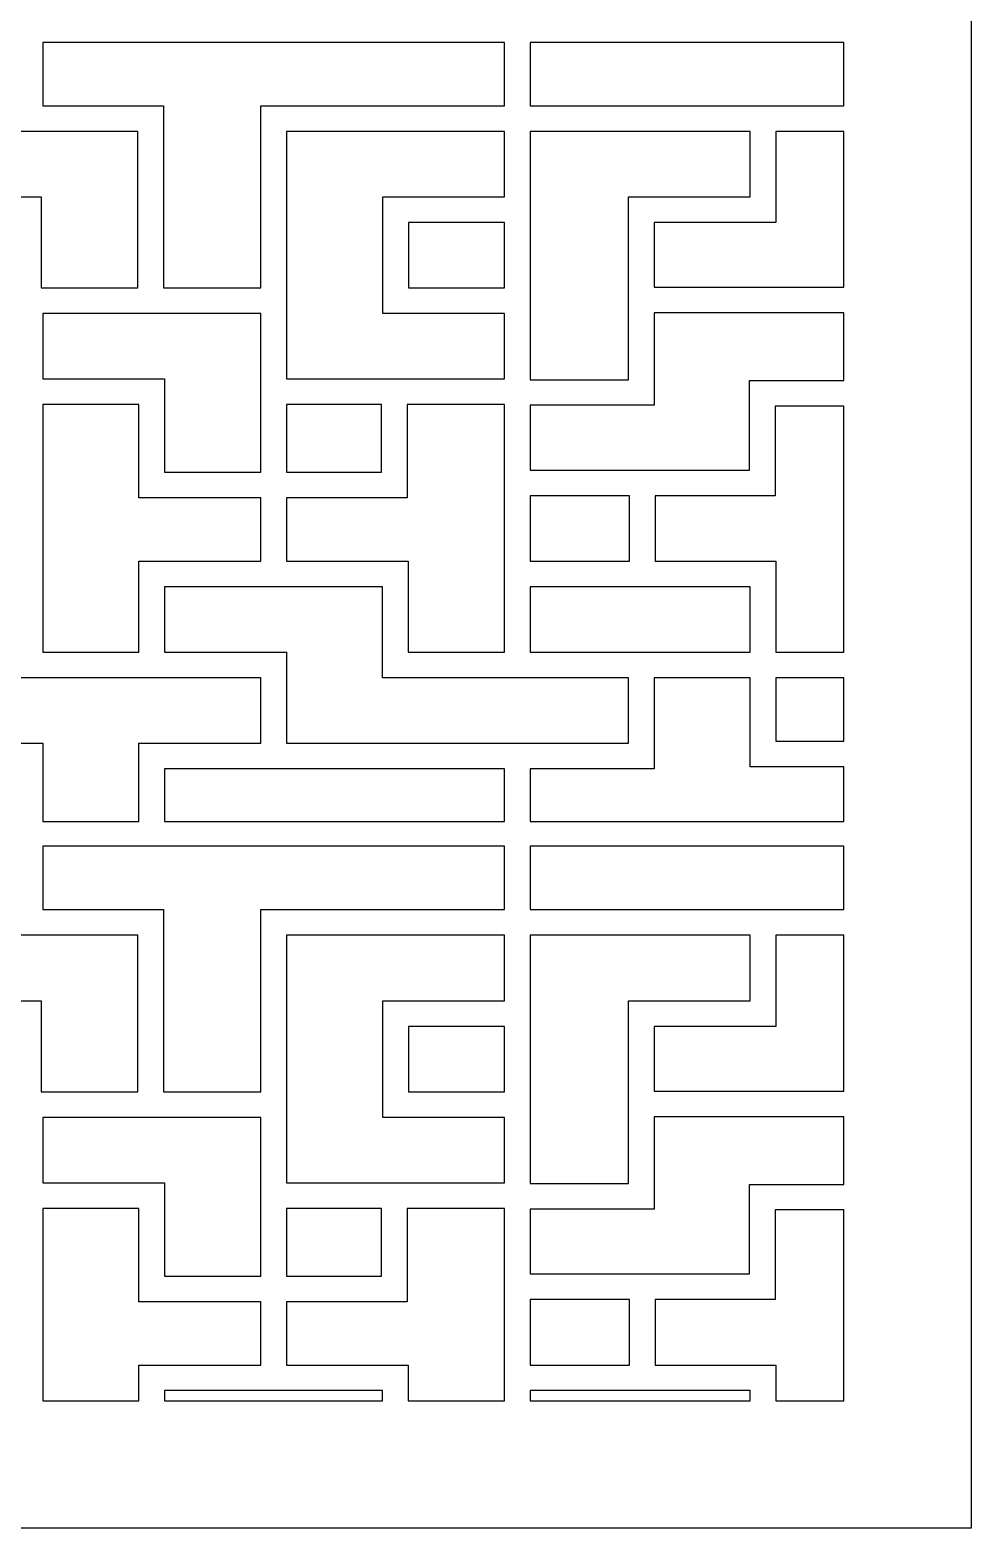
# Model space of a CAD drawing. Header units: centimetres. Extents: x -27.5 to -15.4, y -3.9 to 9.5.
# Drawn here: x -24.25 to -21.722, y -3.906 to 0.119 of the extents above; entities that cross this region are included whole.
import ezdxf

# ---------------------------------------------------------------- set-up
doc = ezdxf.new("R2010")
doc.units = ezdxf.units.CM
doc.header["$MEASUREMENT"] = 0
doc.layers.add('layer 1', color=7, linetype='Continuous')

msp = doc.modelspace()

# ---------------------------------------------------------------- linework, layer by layer
at = {"layer": 'layer 1', "color": 250}
for points, knots in [([(-27.50866, -3.90605), (-27.50866, -3.90605), (-21.72203, -3.90605), (-21.72203, -3.90605), (-21.72203, -3.90605), (-21.72203, -3.90605), (-21.72203, 9.52009), (-21.72203, 9.52009), (-21.72203, 9.52009), (-21.72203, 9.52009), (-27.50866, 9.52009), (-27.50866, 9.52009), (-27.50866, 9.52009), (-27.50866, 9.52009), (-27.50866, -3.90605), (-27.50866, -3.90605)], [0, 0, 0, 0, 0.2, 0.2, 0.2, 0.2, 0.4, 0.4, 0.4, 0.4, 0.6, 0.6, 0.6, 0.6, 1, 1, 1, 1]), ([(-24.21561, 0.08556), (-24.21561, 0.08556), (-22.97543, 0.08556), (-22.97543, 0.08556), (-22.97543, 0.08556), (-22.97543, 0.08556), (-22.97543, -0.08459), (-22.97543, -0.08459), (-22.97543, -0.08459), (-22.97543, -0.08459), (-23.62993, -0.08459), (-23.62993, -0.08459), (-23.62993, -0.08459), (-23.62993, -0.08459), (-23.62993, -0.574), (-23.62993, -0.574), (-23.62993, -0.574), (-23.62993, -0.574), (-23.89116, -0.574), (-23.89116, -0.574), (-23.89116, -0.574), (-23.89116, -0.574), (-23.89116, -0.08459), (-23.89116, -0.08459), (-23.89116, -0.08459), (-23.89116, -0.08459), (-24.21561, -0.08459), (-24.21561, -0.08459), (-24.21561, -0.08459), (-24.21561, -0.08459), (-24.21561, 0.08556), (-24.21561, 0.08556)], [0, 0, 0, 0, 0.1111111, 0.1111111, 0.1111111, 0.1111111, 0.2222222, 0.2222222, 0.2222222, 0.2222222, 0.3333333, 0.3333333, 0.3333333, 0.3333333, 0.4444444, 0.4444444, 0.4444444, 0.4444444, 0.5555556, 0.5555556, 0.5555556, 0.5555556, 0.6666667, 0.6666667, 0.6666667, 0.6666667, 0.7777778, 0.7777778, 0.7777778, 0.7777778, 1, 1, 1, 1]), ([(-22.0641, 0.08556), (-22.0641, 0.08556), (-22.0641, -0.08459), (-22.0641, -0.08459), (-22.0641, -0.08459), (-22.0641, -0.08459), (-22.28082, -0.08459), (-22.28082, -0.08459), (-22.28082, -0.08459), (-22.28082, -0.08459), (-22.9066, -0.08459), (-22.9066, -0.08459), (-22.9066, -0.08459), (-22.9066, -0.08459), (-22.9066, 0.08556), (-22.9066, 0.08556), (-22.9066, 0.08556), (-22.9066, 0.08556), (-22.0641, 0.08556), (-22.0641, 0.08556)], [0, 0, 0, 0, 0.1666667, 0.1666667, 0.1666667, 0.1666667, 0.3333333, 0.3333333, 0.3333333, 0.3333333, 0.5, 0.5, 0.5, 0.5, 0.6666667, 0.6666667, 0.6666667, 0.6666667, 1, 1, 1, 1]), ([(-24.87011, -0.15341), (-24.87011, -0.15341), (-24.25002, -0.15341), (-24.25002, -0.15341), (-24.25002, -0.15341), (-24.25002, -0.15341), (-23.95998, -0.15341), (-23.95998, -0.15341), (-23.95998, -0.15341), (-23.95998, -0.15341), (-23.95998, -0.574), (-23.95998, -0.574), (-23.95998, -0.574), (-23.95998, -0.574), (-24.22013, -0.574), (-24.22013, -0.574), (-24.22013, -0.574), (-24.22013, -0.574), (-24.22013, -0.3293), (-24.22013, -0.3293), (-24.22013, -0.3293), (-24.22013, -0.3293), (-24.87011, -0.3293), (-24.87011, -0.3293), (-24.87011, -0.3293), (-24.87011, -0.3293), (-24.87011, -0.15341), (-24.87011, -0.15341)], [0, 0, 0, 0, 0.125, 0.125, 0.125, 0.125, 0.25, 0.25, 0.25, 0.25, 0.375, 0.375, 0.375, 0.375, 0.5, 0.5, 0.5, 0.5, 0.625, 0.625, 0.625, 0.625, 0.75, 0.75, 0.75, 0.75, 1, 1, 1, 1]), ([(-23.5611, -0.81871), (-23.5611, -0.81871), (-23.5611, -0.60841), (-23.5611, -0.60841), (-23.5611, -0.60841), (-23.5611, -0.60841), (-23.5611, -0.15341), (-23.5611, -0.15341), (-23.5611, -0.15341), (-23.5611, -0.15341), (-22.97543, -0.15341), (-22.97543, -0.15341), (-22.97543, -0.15341), (-22.97543, -0.15341), (-22.97543, -0.3293), (-22.97543, -0.3293), (-22.97543, -0.3293), (-22.97543, -0.3293), (-23.3022, -0.3293), (-23.3022, -0.3293), (-23.3022, -0.3293), (-23.3022, -0.3293), (-23.3022, -0.64283), (-23.3022, -0.64283), (-23.3022, -0.64283), (-23.3022, -0.64283), (-22.97543, -0.64283), (-22.97543, -0.64283), (-22.97543, -0.64283), (-22.97543, -0.64283), (-22.97543, -0.81871), (-22.97543, -0.81871), (-22.97543, -0.81871), (-22.97543, -0.81871), (-23.27118, -0.81871), (-23.27118, -0.81871), (-23.27118, -0.81871), (-23.27118, -0.81871), (-23.5611, -0.81871), (-23.5611, -0.81871)], [0, 0, 0, 0, 0.0909091, 0.0909091, 0.0909091, 0.0909091, 0.1818182, 0.1818182, 0.1818182, 0.1818182, 0.2727273, 0.2727273, 0.2727273, 0.2727273, 0.3636364, 0.3636364, 0.3636364, 0.3636364, 0.4545455, 0.4545455, 0.4545455, 0.4545455, 0.5454545, 0.5454545, 0.5454545, 0.5454545, 0.6363636, 0.6363636, 0.6363636, 0.6363636, 0.7272727, 0.7272727, 0.7272727, 0.7272727, 0.8181818, 0.8181818, 0.8181818, 0.8181818, 1, 1, 1, 1]), ([(-22.9066, -0.82057), (-22.9066, -0.82057), (-22.9066, -0.15341), (-22.9066, -0.15341), (-22.9066, -0.15341), (-22.9066, -0.15341), (-22.31524, -0.15341), (-22.31524, -0.15341), (-22.31524, -0.15341), (-22.31524, -0.15341), (-22.31524, -0.3293), (-22.31524, -0.3293), (-22.31524, -0.3293), (-22.31524, -0.3293), (-22.64244, -0.3293), (-22.64244, -0.3293), (-22.64244, -0.3293), (-22.64244, -0.3293), (-22.64244, -0.60685), (-22.64244, -0.60685), (-22.64244, -0.60685), (-22.64244, -0.60685), (-22.64244, -0.82057), (-22.64244, -0.82057), (-22.64244, -0.82057), (-22.64244, -0.82057), (-22.9066, -0.82057), (-22.9066, -0.82057)], [0, 0, 0, 0, 0.125, 0.125, 0.125, 0.125, 0.25, 0.25, 0.25, 0.25, 0.375, 0.375, 0.375, 0.375, 0.5, 0.5, 0.5, 0.5, 0.625, 0.625, 0.625, 0.625, 0.75, 0.75, 0.75, 0.75, 1, 1, 1, 1]), ([(-22.0641, -0.15341), (-22.0641, -0.15341), (-22.0641, -0.57244), (-22.0641, -0.57244), (-22.0641, -0.57244), (-22.0641, -0.57244), (-22.57362, -0.57244), (-22.57362, -0.57244), (-22.57362, -0.57244), (-22.57362, -0.57244), (-22.57362, -0.39812), (-22.57362, -0.39812), (-22.57362, -0.39812), (-22.57362, -0.39812), (-22.24641, -0.39812), (-22.24641, -0.39812), (-22.24641, -0.39812), (-22.24641, -0.39812), (-22.24641, -0.15341), (-22.24641, -0.15341), (-22.24641, -0.15341), (-22.24641, -0.15341), (-22.0641, -0.15341), (-22.0641, -0.15341)], [0, 0, 0, 0, 0.1428571, 0.1428571, 0.1428571, 0.1428571, 0.2857143, 0.2857143, 0.2857143, 0.2857143, 0.4285714, 0.4285714, 0.4285714, 0.4285714, 0.5714286, 0.5714286, 0.5714286, 0.5714286, 0.7142857, 0.7142857, 0.7142857, 0.7142857, 1, 1, 1, 1]), ([(-23.23338, -0.39812), (-23.23338, -0.39812), (-22.97543, -0.39812), (-22.97543, -0.39812), (-22.97543, -0.39812), (-22.97543, -0.39812), (-22.97543, -0.574), (-22.97543, -0.574), (-22.97543, -0.574), (-22.97543, -0.574), (-23.23338, -0.574), (-23.23338, -0.574), (-23.23338, -0.574), (-23.23338, -0.574), (-23.23338, -0.39812), (-23.23338, -0.39812)], [0, 0, 0, 0, 0.2, 0.2, 0.2, 0.2, 0.4, 0.4, 0.4, 0.4, 0.6, 0.6, 0.6, 0.6, 1, 1, 1, 1]), ([(-23.92557, -0.64283), (-23.92557, -0.64283), (-23.62993, -0.64283), (-23.62993, -0.64283), (-23.62993, -0.64283), (-23.62993, -0.64283), (-23.62993, -0.85312), (-23.62993, -0.85312), (-23.62993, -0.85312), (-23.62993, -0.85312), (-23.62993, -1.06912), (-23.62993, -1.06912), (-23.62993, -1.06912), (-23.62993, -1.06912), (-23.88836, -1.06912), (-23.88836, -1.06912), (-23.88836, -1.06912), (-23.88836, -1.06912), (-23.88836, -0.81871), (-23.88836, -0.81871), (-23.88836, -0.81871), (-23.88836, -0.81871), (-24.21561, -0.81871), (-24.21561, -0.81871), (-24.21561, -0.81871), (-24.21561, -0.81871), (-24.21561, -0.64283), (-24.21561, -0.64283), (-24.21561, -0.64283), (-24.21561, -0.64283), (-23.92557, -0.64283), (-23.92557, -0.64283)], [0, 0, 0, 0, 0.1111111, 0.1111111, 0.1111111, 0.1111111, 0.2222222, 0.2222222, 0.2222222, 0.2222222, 0.3333333, 0.3333333, 0.3333333, 0.3333333, 0.4444444, 0.4444444, 0.4444444, 0.4444444, 0.5555556, 0.5555556, 0.5555556, 0.5555556, 0.6666667, 0.6666667, 0.6666667, 0.6666667, 0.7777778, 0.7777778, 0.7777778, 0.7777778, 1, 1, 1, 1]), ([(-22.0641, -0.64126), (-22.0641, -0.64126), (-22.0641, -0.82274), (-22.0641, -0.82274), (-22.0641, -0.82274), (-22.0641, -0.82274), (-22.31676, -0.82274), (-22.31676, -0.82274), (-22.31676, -0.82274), (-22.31676, -0.82274), (-22.31676, -1.06342), (-22.31676, -1.06342), (-22.31676, -1.06342), (-22.31676, -1.06342), (-22.60478, -1.06342), (-22.60478, -1.06342), (-22.60478, -1.06342), (-22.60478, -1.06342), (-22.9066, -1.06342), (-22.9066, -1.06342), (-22.9066, -1.06342), (-22.9066, -1.06342), (-22.9066, -0.88939), (-22.9066, -0.88939), (-22.9066, -0.88939), (-22.9066, -0.88939), (-22.57362, -0.88939), (-22.57362, -0.88939), (-22.57362, -0.88939), (-22.57362, -0.88939), (-22.57362, -0.64126), (-22.57362, -0.64126), (-22.57362, -0.64126), (-22.57362, -0.64126), (-22.0641, -0.64126), (-22.0641, -0.64126)], [0, 0, 0, 0, 0.1, 0.1, 0.1, 0.1, 0.2, 0.2, 0.2, 0.2, 0.3, 0.3, 0.3, 0.3, 0.4, 0.4, 0.4, 0.4, 0.5, 0.5, 0.5, 0.5, 0.6, 0.6, 0.6, 0.6, 0.7, 0.7, 0.7, 0.7, 0.8, 0.8, 0.8, 0.8, 1, 1, 1, 1]), ([(-24.21561, -0.88753), (-24.21561, -0.88753), (-23.95718, -0.88753), (-23.95718, -0.88753), (-23.95718, -0.88753), (-23.95718, -0.88753), (-23.95718, -1.13795), (-23.95718, -1.13795), (-23.95718, -1.13795), (-23.95718, -1.13795), (-23.62993, -1.13795), (-23.62993, -1.13795), (-23.62993, -1.13795), (-23.62993, -1.13795), (-23.62993, -1.30812), (-23.62993, -1.30812), (-23.62993, -1.30812), (-23.62993, -1.30812), (-23.95718, -1.30812), (-23.95718, -1.30812), (-23.95718, -1.30812), (-23.95718, -1.30812), (-23.95718, -1.55283), (-23.95718, -1.55283), (-23.95718, -1.55283), (-23.95718, -1.55283), (-24.21561, -1.55283), (-24.21561, -1.55283), (-24.21561, -1.55283), (-24.21561, -1.55283), (-24.21561, -0.88753), (-24.21561, -0.88753)], [0, 0, 0, 0, 0.1111111, 0.1111111, 0.1111111, 0.1111111, 0.2222222, 0.2222222, 0.2222222, 0.2222222, 0.3333333, 0.3333333, 0.3333333, 0.3333333, 0.4444444, 0.4444444, 0.4444444, 0.4444444, 0.5555556, 0.5555556, 0.5555556, 0.5555556, 0.6666667, 0.6666667, 0.6666667, 0.6666667, 0.7777778, 0.7777778, 0.7777778, 0.7777778, 1, 1, 1, 1]), ([(-23.5611, -0.88753), (-23.5611, -0.88753), (-23.3056, -0.88753), (-23.3056, -0.88753), (-23.3056, -0.88753), (-23.3056, -0.88753), (-23.3056, -1.06912), (-23.3056, -1.06912), (-23.3056, -1.06912), (-23.3056, -1.06912), (-23.5611, -1.06912), (-23.5611, -1.06912), (-23.5611, -1.06912), (-23.5611, -1.06912), (-23.5611, -0.88753), (-23.5611, -0.88753)], [0, 0, 0, 0, 0.2, 0.2, 0.2, 0.2, 0.4, 0.4, 0.4, 0.4, 0.6, 0.6, 0.6, 0.6, 1, 1, 1, 1]), ([(-23.5611, -1.13795), (-23.5611, -1.13795), (-23.23677, -1.13795), (-23.23677, -1.13795), (-23.23677, -1.13795), (-23.23677, -1.13795), (-23.23677, -0.88753), (-23.23677, -0.88753), (-23.23677, -0.88753), (-23.23677, -0.88753), (-22.97543, -0.88753), (-22.97543, -0.88753), (-22.97543, -0.88753), (-22.97543, -0.88753), (-22.97543, -1.34254), (-22.97543, -1.34254), (-22.97543, -1.34254), (-22.97543, -1.34254), (-22.97543, -1.55283), (-22.97543, -1.55283), (-22.97543, -1.55283), (-22.97543, -1.55283), (-23.23385, -1.55283), (-23.23385, -1.55283), (-23.23385, -1.55283), (-23.23385, -1.55283), (-23.23385, -1.30812), (-23.23385, -1.30812), (-23.23385, -1.30812), (-23.23385, -1.30812), (-23.5611, -1.30812), (-23.5611, -1.30812), (-23.5611, -1.30812), (-23.5611, -1.30812), (-23.5611, -1.13795), (-23.5611, -1.13795)], [0, 0, 0, 0, 0.1, 0.1, 0.1, 0.1, 0.2, 0.2, 0.2, 0.2, 0.3, 0.3, 0.3, 0.3, 0.4, 0.4, 0.4, 0.4, 0.5, 0.5, 0.5, 0.5, 0.6, 0.6, 0.6, 0.6, 0.7, 0.7, 0.7, 0.7, 0.8, 0.8, 0.8, 0.8, 1, 1, 1, 1]), ([(-22.0641, -0.89157), (-22.0641, -0.89157), (-22.0641, -1.55283), (-22.0641, -1.55283), (-22.0641, -1.55283), (-22.0641, -1.55283), (-22.24637, -1.55283), (-22.24637, -1.55283), (-22.24637, -1.55283), (-22.24637, -1.55283), (-22.24637, -1.30812), (-22.24637, -1.30812), (-22.24637, -1.30812), (-22.24637, -1.30812), (-22.57036, -1.30812), (-22.57036, -1.30812), (-22.57036, -1.30812), (-22.57036, -1.30812), (-22.57036, -1.13224), (-22.57036, -1.13224), (-22.57036, -1.13224), (-22.57036, -1.13224), (-22.24794, -1.13224), (-22.24794, -1.13224), (-22.24794, -1.13224), (-22.24794, -1.13224), (-22.24794, -0.89157), (-22.24794, -0.89157), (-22.24794, -0.89157), (-22.24794, -0.89157), (-22.0641, -0.89157), (-22.0641, -0.89157)], [0, 0, 0, 0, 0.1111111, 0.1111111, 0.1111111, 0.1111111, 0.2222222, 0.2222222, 0.2222222, 0.2222222, 0.3333333, 0.3333333, 0.3333333, 0.3333333, 0.4444444, 0.4444444, 0.4444444, 0.4444444, 0.5555556, 0.5555556, 0.5555556, 0.5555556, 0.6666667, 0.6666667, 0.6666667, 0.6666667, 0.7777778, 0.7777778, 0.7777778, 0.7777778, 1, 1, 1, 1]), ([(-22.9066, -1.13224), (-22.9066, -1.13224), (-22.63919, -1.13224), (-22.63919, -1.13224), (-22.63919, -1.13224), (-22.63919, -1.13224), (-22.63919, -1.30812), (-22.63919, -1.30812), (-22.63919, -1.30812), (-22.63919, -1.30812), (-22.9066, -1.30812), (-22.9066, -1.30812), (-22.9066, -1.30812), (-22.9066, -1.30812), (-22.9066, -1.13224), (-22.9066, -1.13224)], [0, 0, 0, 0, 0.2, 0.2, 0.2, 0.2, 0.4, 0.4, 0.4, 0.4, 0.6, 0.6, 0.6, 0.6, 1, 1, 1, 1]), ([(-23.59552, -1.37695), (-23.59552, -1.37695), (-23.30268, -1.37695), (-23.30268, -1.37695), (-23.30268, -1.37695), (-23.30268, -1.37695), (-23.30268, -1.62166), (-23.30268, -1.62166), (-23.30268, -1.62166), (-23.30268, -1.62166), (-22.64244, -1.62166), (-22.64244, -1.62166), (-22.64244, -1.62166), (-22.64244, -1.62166), (-22.64244, -1.79754), (-22.64244, -1.79754), (-22.64244, -1.79754), (-22.64244, -1.79754), (-23.5611, -1.79754), (-23.5611, -1.79754), (-23.5611, -1.79754), (-23.5611, -1.79754), (-23.5611, -1.55283), (-23.5611, -1.55283), (-23.5611, -1.55283), (-23.5611, -1.55283), (-23.88836, -1.55283), (-23.88836, -1.55283), (-23.88836, -1.55283), (-23.88836, -1.55283), (-23.88836, -1.37695), (-23.88836, -1.37695), (-23.88836, -1.37695), (-23.88836, -1.37695), (-23.59552, -1.37695), (-23.59552, -1.37695)], [0, 0, 0, 0, 0.1, 0.1, 0.1, 0.1, 0.2, 0.2, 0.2, 0.2, 0.3, 0.3, 0.3, 0.3, 0.4, 0.4, 0.4, 0.4, 0.5, 0.5, 0.5, 0.5, 0.6, 0.6, 0.6, 0.6, 0.7, 0.7, 0.7, 0.7, 0.8, 0.8, 0.8, 0.8, 1, 1, 1, 1]), ([(-22.9066, -1.55283), (-22.9066, -1.55283), (-22.9066, -1.37695), (-22.9066, -1.37695), (-22.9066, -1.37695), (-22.9066, -1.37695), (-22.60478, -1.37695), (-22.60478, -1.37695), (-22.60478, -1.37695), (-22.60478, -1.37695), (-22.31519, -1.37695), (-22.31519, -1.37695), (-22.31519, -1.37695), (-22.31519, -1.37695), (-22.31519, -1.55283), (-22.31519, -1.55283), (-22.31519, -1.55283), (-22.31519, -1.55283), (-22.60803, -1.55283), (-22.60803, -1.55283), (-22.60803, -1.55283), (-22.60803, -1.55283), (-22.9066, -1.55283), (-22.9066, -1.55283)], [0, 0, 0, 0, 0.1428571, 0.1428571, 0.1428571, 0.1428571, 0.2857143, 0.2857143, 0.2857143, 0.2857143, 0.4285714, 0.4285714, 0.4285714, 0.4285714, 0.5714286, 0.5714286, 0.5714286, 0.5714286, 0.7142857, 0.7142857, 0.7142857, 0.7142857, 1, 1, 1, 1]), ([(-24.54286, -1.62166), (-24.54286, -1.62166), (-24.25002, -1.62166), (-24.25002, -1.62166), (-24.25002, -1.62166), (-24.25002, -1.62166), (-23.92277, -1.62166), (-23.92277, -1.62166), (-23.92277, -1.62166), (-23.92277, -1.62166), (-23.62993, -1.62166), (-23.62993, -1.62166), (-23.62993, -1.62166), (-23.62993, -1.62166), (-23.62993, -1.79754), (-23.62993, -1.79754), (-23.62993, -1.79754), (-23.62993, -1.79754), (-23.95718, -1.79754), (-23.95718, -1.79754), (-23.95718, -1.79754), (-23.95718, -1.79754), (-23.95718, -2.00736), (-23.95718, -2.00736), (-23.95718, -2.00736), (-23.95718, -2.00736), (-24.21561, -2.00736), (-24.21561, -2.00736), (-24.21561, -2.00736), (-24.21561, -2.00736), (-24.21561, -1.79754), (-24.21561, -1.79754), (-24.21561, -1.79754), (-24.21561, -1.79754), (-24.54286, -1.79754), (-24.54286, -1.79754), (-24.54286, -1.79754), (-24.54286, -1.79754), (-24.54286, -1.62166), (-24.54286, -1.62166)], [0, 0, 0, 0, 0.0909091, 0.0909091, 0.0909091, 0.0909091, 0.1818182, 0.1818182, 0.1818182, 0.1818182, 0.2727273, 0.2727273, 0.2727273, 0.2727273, 0.3636364, 0.3636364, 0.3636364, 0.3636364, 0.4545455, 0.4545455, 0.4545455, 0.4545455, 0.5454545, 0.5454545, 0.5454545, 0.5454545, 0.6363636, 0.6363636, 0.6363636, 0.6363636, 0.7272727, 0.7272727, 0.7272727, 0.7272727, 0.8181818, 0.8181818, 0.8181818, 0.8181818, 1, 1, 1, 1]), ([(-22.0641, -1.86064), (-22.0641, -1.86064), (-22.0641, -2.00736), (-22.0641, -2.00736), (-22.0641, -2.00736), (-22.0641, -2.00736), (-22.9066, -2.00736), (-22.9066, -2.00736), (-22.9066, -2.00736), (-22.9066, -2.00736), (-22.9066, -1.86636), (-22.9066, -1.86636), (-22.9066, -1.86636), (-22.9066, -1.86636), (-22.57362, -1.86636), (-22.57362, -1.86636), (-22.57362, -1.86636), (-22.57362, -1.86636), (-22.57362, -1.62166), (-22.57362, -1.62166), (-22.57362, -1.62166), (-22.57362, -1.62166), (-22.31519, -1.62166), (-22.31519, -1.62166), (-22.31519, -1.62166), (-22.31519, -1.62166), (-22.31519, -1.86064), (-22.31519, -1.86064), (-22.31519, -1.86064), (-22.31519, -1.86064), (-22.0641, -1.86064), (-22.0641, -1.86064)], [0, 0, 0, 0, 0.1111111, 0.1111111, 0.1111111, 0.1111111, 0.2222222, 0.2222222, 0.2222222, 0.2222222, 0.3333333, 0.3333333, 0.3333333, 0.3333333, 0.4444444, 0.4444444, 0.4444444, 0.4444444, 0.5555556, 0.5555556, 0.5555556, 0.5555556, 0.6666667, 0.6666667, 0.6666667, 0.6666667, 0.7777778, 0.7777778, 0.7777778, 0.7777778, 1, 1, 1, 1]), ([(-22.0641, -1.62166), (-22.0641, -1.62166), (-22.0641, -1.79182), (-22.0641, -1.79182), (-22.0641, -1.79182), (-22.0641, -1.79182), (-22.24637, -1.79182), (-22.24637, -1.79182), (-22.24637, -1.79182), (-22.24637, -1.79182), (-22.24637, -1.62166), (-22.24637, -1.62166), (-22.24637, -1.62166), (-22.24637, -1.62166), (-22.0641, -1.62166), (-22.0641, -1.62166)], [0, 0, 0, 0, 0.2, 0.2, 0.2, 0.2, 0.4, 0.4, 0.4, 0.4, 0.6, 0.6, 0.6, 0.6, 1, 1, 1, 1]), ([(-23.59552, -1.86636), (-23.59552, -1.86636), (-22.97543, -1.86636), (-22.97543, -1.86636), (-22.97543, -1.86636), (-22.97543, -1.86636), (-22.97543, -2.00736), (-22.97543, -2.00736), (-22.97543, -2.00736), (-22.97543, -2.00736), (-23.88836, -2.00736), (-23.88836, -2.00736), (-23.88836, -2.00736), (-23.88836, -2.00736), (-23.88836, -1.86636), (-23.88836, -1.86636), (-23.88836, -1.86636), (-23.88836, -1.86636), (-23.59552, -1.86636), (-23.59552, -1.86636)], [0, 0, 0, 0, 0.1666667, 0.1666667, 0.1666667, 0.1666667, 0.3333333, 0.3333333, 0.3333333, 0.3333333, 0.5, 0.5, 0.5, 0.5, 0.6666667, 0.6666667, 0.6666667, 0.6666667, 1, 1, 1, 1]), ([(-24.21561, -2.07438), (-24.21561, -2.07438), (-22.97543, -2.07438), (-22.97543, -2.07438), (-22.97543, -2.07438), (-22.97543, -2.07438), (-22.97543, -2.24452), (-22.97543, -2.24452), (-22.97543, -2.24452), (-22.97543, -2.24452), (-23.62993, -2.24452), (-23.62993, -2.24452), (-23.62993, -2.24452), (-23.62993, -2.24452), (-23.62993, -2.73394), (-23.62993, -2.73394), (-23.62993, -2.73394), (-23.62993, -2.73394), (-23.89116, -2.73394), (-23.89116, -2.73394), (-23.89116, -2.73394), (-23.89116, -2.73394), (-23.89116, -2.24452), (-23.89116, -2.24452), (-23.89116, -2.24452), (-23.89116, -2.24452), (-24.21561, -2.24452), (-24.21561, -2.24452), (-24.21561, -2.24452), (-24.21561, -2.24452), (-24.21561, -2.07438), (-24.21561, -2.07438)], [0, 0, 0, 0, 0.1111111, 0.1111111, 0.1111111, 0.1111111, 0.2222222, 0.2222222, 0.2222222, 0.2222222, 0.3333333, 0.3333333, 0.3333333, 0.3333333, 0.4444444, 0.4444444, 0.4444444, 0.4444444, 0.5555556, 0.5555556, 0.5555556, 0.5555556, 0.6666667, 0.6666667, 0.6666667, 0.6666667, 0.7777778, 0.7777778, 0.7777778, 0.7777778, 1, 1, 1, 1]), ([(-22.0641, -2.07438), (-22.0641, -2.07438), (-22.0641, -2.24452), (-22.0641, -2.24452), (-22.0641, -2.24452), (-22.0641, -2.24452), (-22.28082, -2.24452), (-22.28082, -2.24452), (-22.28082, -2.24452), (-22.28082, -2.24452), (-22.9066, -2.24452), (-22.9066, -2.24452), (-22.9066, -2.24452), (-22.9066, -2.24452), (-22.9066, -2.07438), (-22.9066, -2.07438), (-22.9066, -2.07438), (-22.9066, -2.07438), (-22.0641, -2.07438), (-22.0641, -2.07438)], [0, 0, 0, 0, 0.1666667, 0.1666667, 0.1666667, 0.1666667, 0.3333333, 0.3333333, 0.3333333, 0.3333333, 0.5, 0.5, 0.5, 0.5, 0.6666667, 0.6666667, 0.6666667, 0.6666667, 1, 1, 1, 1]), ([(-24.87011, -2.31335), (-24.87011, -2.31335), (-24.25002, -2.31335), (-24.25002, -2.31335), (-24.25002, -2.31335), (-24.25002, -2.31335), (-23.95998, -2.31335), (-23.95998, -2.31335), (-23.95998, -2.31335), (-23.95998, -2.31335), (-23.95998, -2.73394), (-23.95998, -2.73394), (-23.95998, -2.73394), (-23.95998, -2.73394), (-24.22013, -2.73394), (-24.22013, -2.73394), (-24.22013, -2.73394), (-24.22013, -2.73394), (-24.22013, -2.48923), (-24.22013, -2.48923), (-24.22013, -2.48923), (-24.22013, -2.48923), (-24.87011, -2.48923), (-24.87011, -2.48923), (-24.87011, -2.48923), (-24.87011, -2.48923), (-24.87011, -2.31335), (-24.87011, -2.31335)], [0, 0, 0, 0, 0.125, 0.125, 0.125, 0.125, 0.25, 0.25, 0.25, 0.25, 0.375, 0.375, 0.375, 0.375, 0.5, 0.5, 0.5, 0.5, 0.625, 0.625, 0.625, 0.625, 0.75, 0.75, 0.75, 0.75, 1, 1, 1, 1]), ([(-23.5611, -2.31335), (-23.5611, -2.31335), (-22.97543, -2.31335), (-22.97543, -2.31335), (-22.97543, -2.31335), (-22.97543, -2.31335), (-22.97543, -2.48923), (-22.97543, -2.48923), (-22.97543, -2.48923), (-22.97543, -2.48923), (-23.3022, -2.48923), (-23.3022, -2.48923), (-23.3022, -2.48923), (-23.3022, -2.48923), (-23.3022, -2.80276), (-23.3022, -2.80276), (-23.3022, -2.80276), (-23.3022, -2.80276), (-22.97543, -2.80276), (-22.97543, -2.80276), (-22.97543, -2.80276), (-22.97543, -2.80276), (-22.97543, -2.97865), (-22.97543, -2.97865), (-22.97543, -2.97865), (-22.97543, -2.97865), (-23.27118, -2.97865), (-23.27118, -2.97865), (-23.27118, -2.97865), (-23.27118, -2.97865), (-23.5611, -2.97865), (-23.5611, -2.97865), (-23.5611, -2.97865), (-23.5611, -2.97865), (-23.5611, -2.76835), (-23.5611, -2.76835), (-23.5611, -2.76835), (-23.5611, -2.76835), (-23.5611, -2.31335), (-23.5611, -2.31335)], [0, 0, 0, 0, 0.0909091, 0.0909091, 0.0909091, 0.0909091, 0.1818182, 0.1818182, 0.1818182, 0.1818182, 0.2727273, 0.2727273, 0.2727273, 0.2727273, 0.3636364, 0.3636364, 0.3636364, 0.3636364, 0.4545455, 0.4545455, 0.4545455, 0.4545455, 0.5454545, 0.5454545, 0.5454545, 0.5454545, 0.6363636, 0.6363636, 0.6363636, 0.6363636, 0.7272727, 0.7272727, 0.7272727, 0.7272727, 0.8181818, 0.8181818, 0.8181818, 0.8181818, 1, 1, 1, 1]), ([(-22.9066, -2.9805), (-22.9066, -2.9805), (-22.9066, -2.31335), (-22.9066, -2.31335), (-22.9066, -2.31335), (-22.9066, -2.31335), (-22.31524, -2.31335), (-22.31524, -2.31335), (-22.31524, -2.31335), (-22.31524, -2.31335), (-22.31524, -2.48923), (-22.31524, -2.48923), (-22.31524, -2.48923), (-22.31524, -2.48923), (-22.64244, -2.48923), (-22.64244, -2.48923), (-22.64244, -2.48923), (-22.64244, -2.48923), (-22.64244, -2.76679), (-22.64244, -2.76679), (-22.64244, -2.76679), (-22.64244, -2.76679), (-22.64244, -2.9805), (-22.64244, -2.9805), (-22.64244, -2.9805), (-22.64244, -2.9805), (-22.9066, -2.9805), (-22.9066, -2.9805)], [0, 0, 0, 0, 0.125, 0.125, 0.125, 0.125, 0.25, 0.25, 0.25, 0.25, 0.375, 0.375, 0.375, 0.375, 0.5, 0.5, 0.5, 0.5, 0.625, 0.625, 0.625, 0.625, 0.75, 0.75, 0.75, 0.75, 1, 1, 1, 1]), ([(-22.0641, -2.31335), (-22.0641, -2.31335), (-22.0641, -2.73237), (-22.0641, -2.73237), (-22.0641, -2.73237), (-22.0641, -2.73237), (-22.57362, -2.73237), (-22.57362, -2.73237), (-22.57362, -2.73237), (-22.57362, -2.73237), (-22.57362, -2.55806), (-22.57362, -2.55806), (-22.57362, -2.55806), (-22.57362, -2.55806), (-22.24641, -2.55806), (-22.24641, -2.55806), (-22.24641, -2.55806), (-22.24641, -2.55806), (-22.24641, -2.31335), (-22.24641, -2.31335), (-22.24641, -2.31335), (-22.24641, -2.31335), (-22.0641, -2.31335), (-22.0641, -2.31335)], [0, 0, 0, 0, 0.1428571, 0.1428571, 0.1428571, 0.1428571, 0.2857143, 0.2857143, 0.2857143, 0.2857143, 0.4285714, 0.4285714, 0.4285714, 0.4285714, 0.5714286, 0.5714286, 0.5714286, 0.5714286, 0.7142857, 0.7142857, 0.7142857, 0.7142857, 1, 1, 1, 1]), ([(-23.23338, -2.55806), (-23.23338, -2.55806), (-22.97543, -2.55806), (-22.97543, -2.55806), (-22.97543, -2.55806), (-22.97543, -2.55806), (-22.97543, -2.73394), (-22.97543, -2.73394), (-22.97543, -2.73394), (-22.97543, -2.73394), (-23.23338, -2.73394), (-23.23338, -2.73394), (-23.23338, -2.73394), (-23.23338, -2.73394), (-23.23338, -2.55806), (-23.23338, -2.55806)], [0, 0, 0, 0, 0.2, 0.2, 0.2, 0.2, 0.4, 0.4, 0.4, 0.4, 0.6, 0.6, 0.6, 0.6, 1, 1, 1, 1]), ([(-24.21561, -2.80276), (-24.21561, -2.80276), (-23.92557, -2.80276), (-23.92557, -2.80276), (-23.92557, -2.80276), (-23.92557, -2.80276), (-23.62993, -2.80276), (-23.62993, -2.80276), (-23.62993, -2.80276), (-23.62993, -2.80276), (-23.62993, -3.01306), (-23.62993, -3.01306), (-23.62993, -3.01306), (-23.62993, -3.01306), (-23.62993, -3.22906), (-23.62993, -3.22906), (-23.62993, -3.22906), (-23.62993, -3.22906), (-23.88836, -3.22906), (-23.88836, -3.22906), (-23.88836, -3.22906), (-23.88836, -3.22906), (-23.88836, -2.97865), (-23.88836, -2.97865), (-23.88836, -2.97865), (-23.88836, -2.97865), (-24.21561, -2.97865), (-24.21561, -2.97865), (-24.21561, -2.97865), (-24.21561, -2.97865), (-24.21561, -2.80276), (-24.21561, -2.80276)], [0, 0, 0, 0, 0.1111111, 0.1111111, 0.1111111, 0.1111111, 0.2222222, 0.2222222, 0.2222222, 0.2222222, 0.3333333, 0.3333333, 0.3333333, 0.3333333, 0.4444444, 0.4444444, 0.4444444, 0.4444444, 0.5555556, 0.5555556, 0.5555556, 0.5555556, 0.6666667, 0.6666667, 0.6666667, 0.6666667, 0.7777778, 0.7777778, 0.7777778, 0.7777778, 1, 1, 1, 1]), ([(-22.0641, -2.8012), (-22.0641, -2.8012), (-22.0641, -2.98268), (-22.0641, -2.98268), (-22.0641, -2.98268), (-22.0641, -2.98268), (-22.31676, -2.98268), (-22.31676, -2.98268), (-22.31676, -2.98268), (-22.31676, -2.98268), (-22.31676, -3.22335), (-22.31676, -3.22335), (-22.31676, -3.22335), (-22.31676, -3.22335), (-22.60478, -3.22335), (-22.60478, -3.22335), (-22.60478, -3.22335), (-22.60478, -3.22335), (-22.9066, -3.22335), (-22.9066, -3.22335), (-22.9066, -3.22335), (-22.9066, -3.22335), (-22.9066, -3.04933), (-22.9066, -3.04933), (-22.9066, -3.04933), (-22.9066, -3.04933), (-22.57362, -3.04933), (-22.57362, -3.04933), (-22.57362, -3.04933), (-22.57362, -3.04933), (-22.57362, -2.8012), (-22.57362, -2.8012), (-22.57362, -2.8012), (-22.57362, -2.8012), (-22.0641, -2.8012), (-22.0641, -2.8012)], [0, 0, 0, 0, 0.1, 0.1, 0.1, 0.1, 0.2, 0.2, 0.2, 0.2, 0.3, 0.3, 0.3, 0.3, 0.4, 0.4, 0.4, 0.4, 0.5, 0.5, 0.5, 0.5, 0.6, 0.6, 0.6, 0.6, 0.7, 0.7, 0.7, 0.7, 0.8, 0.8, 0.8, 0.8, 1, 1, 1, 1]), ([(-23.95718, -3.56398), (-23.95718, -3.56398), (-24.21561, -3.56398), (-24.21561, -3.56398), (-24.21561, -3.56398), (-24.21561, -3.56398), (-24.21561, -3.04747), (-24.21561, -3.04747), (-24.21561, -3.04747), (-24.21561, -3.04747), (-23.95718, -3.04747), (-23.95718, -3.04747), (-23.95718, -3.04747), (-23.95718, -3.04747), (-23.95718, -3.29788), (-23.95718, -3.29788), (-23.95718, -3.29788), (-23.95718, -3.29788), (-23.62993, -3.29788), (-23.62993, -3.29788), (-23.62993, -3.29788), (-23.62993, -3.29788), (-23.62993, -3.46806), (-23.62993, -3.46806), (-23.62993, -3.46806), (-23.62993, -3.46806), (-23.95718, -3.46806), (-23.95718, -3.46806), (-23.95718, -3.46806), (-23.95718, -3.46806), (-23.95718, -3.56398), (-23.95718, -3.56398)], [0, 0, 0, 0, 0.1111111, 0.1111111, 0.1111111, 0.1111111, 0.2222222, 0.2222222, 0.2222222, 0.2222222, 0.3333333, 0.3333333, 0.3333333, 0.3333333, 0.4444444, 0.4444444, 0.4444444, 0.4444444, 0.5555556, 0.5555556, 0.5555556, 0.5555556, 0.6666667, 0.6666667, 0.6666667, 0.6666667, 0.7777778, 0.7777778, 0.7777778, 0.7777778, 1, 1, 1, 1]), ([(-22.97543, -3.56398), (-22.97543, -3.56398), (-23.23385, -3.56398), (-23.23385, -3.56398), (-23.23385, -3.56398), (-23.23385, -3.56398), (-23.23385, -3.46806), (-23.23385, -3.46806), (-23.23385, -3.46806), (-23.23385, -3.46806), (-23.5611, -3.46806), (-23.5611, -3.46806), (-23.5611, -3.46806), (-23.5611, -3.46806), (-23.5611, -3.29788), (-23.5611, -3.29788), (-23.5611, -3.29788), (-23.5611, -3.29788), (-23.23677, -3.29788), (-23.23677, -3.29788), (-23.23677, -3.29788), (-23.23677, -3.29788), (-23.23677, -3.04747), (-23.23677, -3.04747), (-23.23677, -3.04747), (-23.23677, -3.04747), (-22.97543, -3.04747), (-22.97543, -3.04747), (-22.97543, -3.04747), (-22.97543, -3.04747), (-22.97543, -3.50247), (-22.97543, -3.50247), (-22.97543, -3.50247), (-22.97543, -3.50247), (-22.97543, -3.56398), (-22.97543, -3.56398)], [0, 0, 0, 0, 0.1, 0.1, 0.1, 0.1, 0.2, 0.2, 0.2, 0.2, 0.3, 0.3, 0.3, 0.3, 0.4, 0.4, 0.4, 0.4, 0.5, 0.5, 0.5, 0.5, 0.6, 0.6, 0.6, 0.6, 0.7, 0.7, 0.7, 0.7, 0.8, 0.8, 0.8, 0.8, 1, 1, 1, 1]), ([(-23.5611, -3.04747), (-23.5611, -3.04747), (-23.3056, -3.04747), (-23.3056, -3.04747), (-23.3056, -3.04747), (-23.3056, -3.04747), (-23.3056, -3.22906), (-23.3056, -3.22906), (-23.3056, -3.22906), (-23.3056, -3.22906), (-23.5611, -3.22906), (-23.5611, -3.22906), (-23.5611, -3.22906), (-23.5611, -3.22906), (-23.5611, -3.04747), (-23.5611, -3.04747)], [0, 0, 0, 0, 0.2, 0.2, 0.2, 0.2, 0.4, 0.4, 0.4, 0.4, 0.6, 0.6, 0.6, 0.6, 1, 1, 1, 1]), ([(-22.0641, -3.0515), (-22.0641, -3.0515), (-22.0641, -3.56398), (-22.0641, -3.56398), (-22.0641, -3.56398), (-22.0641, -3.56398), (-22.24637, -3.56398), (-22.24637, -3.56398), (-22.24637, -3.56398), (-22.24637, -3.56398), (-22.24637, -3.46806), (-22.24637, -3.46806), (-22.24637, -3.46806), (-22.24637, -3.46806), (-22.57036, -3.46806), (-22.57036, -3.46806), (-22.57036, -3.46806), (-22.57036, -3.46806), (-22.57036, -3.29218), (-22.57036, -3.29218), (-22.57036, -3.29218), (-22.57036, -3.29218), (-22.24794, -3.29218), (-22.24794, -3.29218), (-22.24794, -3.29218), (-22.24794, -3.29218), (-22.24794, -3.0515), (-22.24794, -3.0515), (-22.24794, -3.0515), (-22.24794, -3.0515), (-22.0641, -3.0515), (-22.0641, -3.0515)], [0, 0, 0, 0, 0.1111111, 0.1111111, 0.1111111, 0.1111111, 0.2222222, 0.2222222, 0.2222222, 0.2222222, 0.3333333, 0.3333333, 0.3333333, 0.3333333, 0.4444444, 0.4444444, 0.4444444, 0.4444444, 0.5555556, 0.5555556, 0.5555556, 0.5555556, 0.6666667, 0.6666667, 0.6666667, 0.6666667, 0.7777778, 0.7777778, 0.7777778, 0.7777778, 1, 1, 1, 1]), ([(-22.9066, -3.29218), (-22.9066, -3.29218), (-22.63919, -3.29218), (-22.63919, -3.29218), (-22.63919, -3.29218), (-22.63919, -3.29218), (-22.63919, -3.46806), (-22.63919, -3.46806), (-22.63919, -3.46806), (-22.63919, -3.46806), (-22.9066, -3.46806), (-22.9066, -3.46806), (-22.9066, -3.46806), (-22.9066, -3.46806), (-22.9066, -3.29218), (-22.9066, -3.29218)], [0, 0, 0, 0, 0.2, 0.2, 0.2, 0.2, 0.4, 0.4, 0.4, 0.4, 0.6, 0.6, 0.6, 0.6, 1, 1, 1, 1]), ([(-23.30268, -3.56398), (-23.30268, -3.56398), (-23.88836, -3.56398), (-23.88836, -3.56398), (-23.88836, -3.56398), (-23.88836, -3.56398), (-23.88836, -3.53688), (-23.88836, -3.53688), (-23.88836, -3.53688), (-23.88836, -3.53688), (-23.59552, -3.53688), (-23.59552, -3.53688), (-23.59552, -3.53688), (-23.59552, -3.53688), (-23.30268, -3.53688), (-23.30268, -3.53688), (-23.30268, -3.53688), (-23.30268, -3.53688), (-23.30268, -3.56398), (-23.30268, -3.56398)], [0, 0, 0, 0, 0.1666667, 0.1666667, 0.1666667, 0.1666667, 0.3333333, 0.3333333, 0.3333333, 0.3333333, 0.5, 0.5, 0.5, 0.5, 0.6666667, 0.6666667, 0.6666667, 0.6666667, 1, 1, 1, 1]), ([(-22.31519, -3.56398), (-22.31519, -3.56398), (-22.9066, -3.56398), (-22.9066, -3.56398), (-22.9066, -3.56398), (-22.9066, -3.56398), (-22.9066, -3.53688), (-22.9066, -3.53688), (-22.9066, -3.53688), (-22.9066, -3.53688), (-22.60478, -3.53688), (-22.60478, -3.53688), (-22.60478, -3.53688), (-22.60478, -3.53688), (-22.31519, -3.53688), (-22.31519, -3.53688), (-22.31519, -3.53688), (-22.31519, -3.53688), (-22.31519, -3.56398), (-22.31519, -3.56398)], [0, 0, 0, 0, 0.1666667, 0.1666667, 0.1666667, 0.1666667, 0.3333333, 0.3333333, 0.3333333, 0.3333333, 0.5, 0.5, 0.5, 0.5, 0.6666667, 0.6666667, 0.6666667, 0.6666667, 1, 1, 1, 1])]:
    msp.add_open_spline(points, degree=3, knots=knots, dxfattribs=at)

doc.saveas('drawing.dxf')
